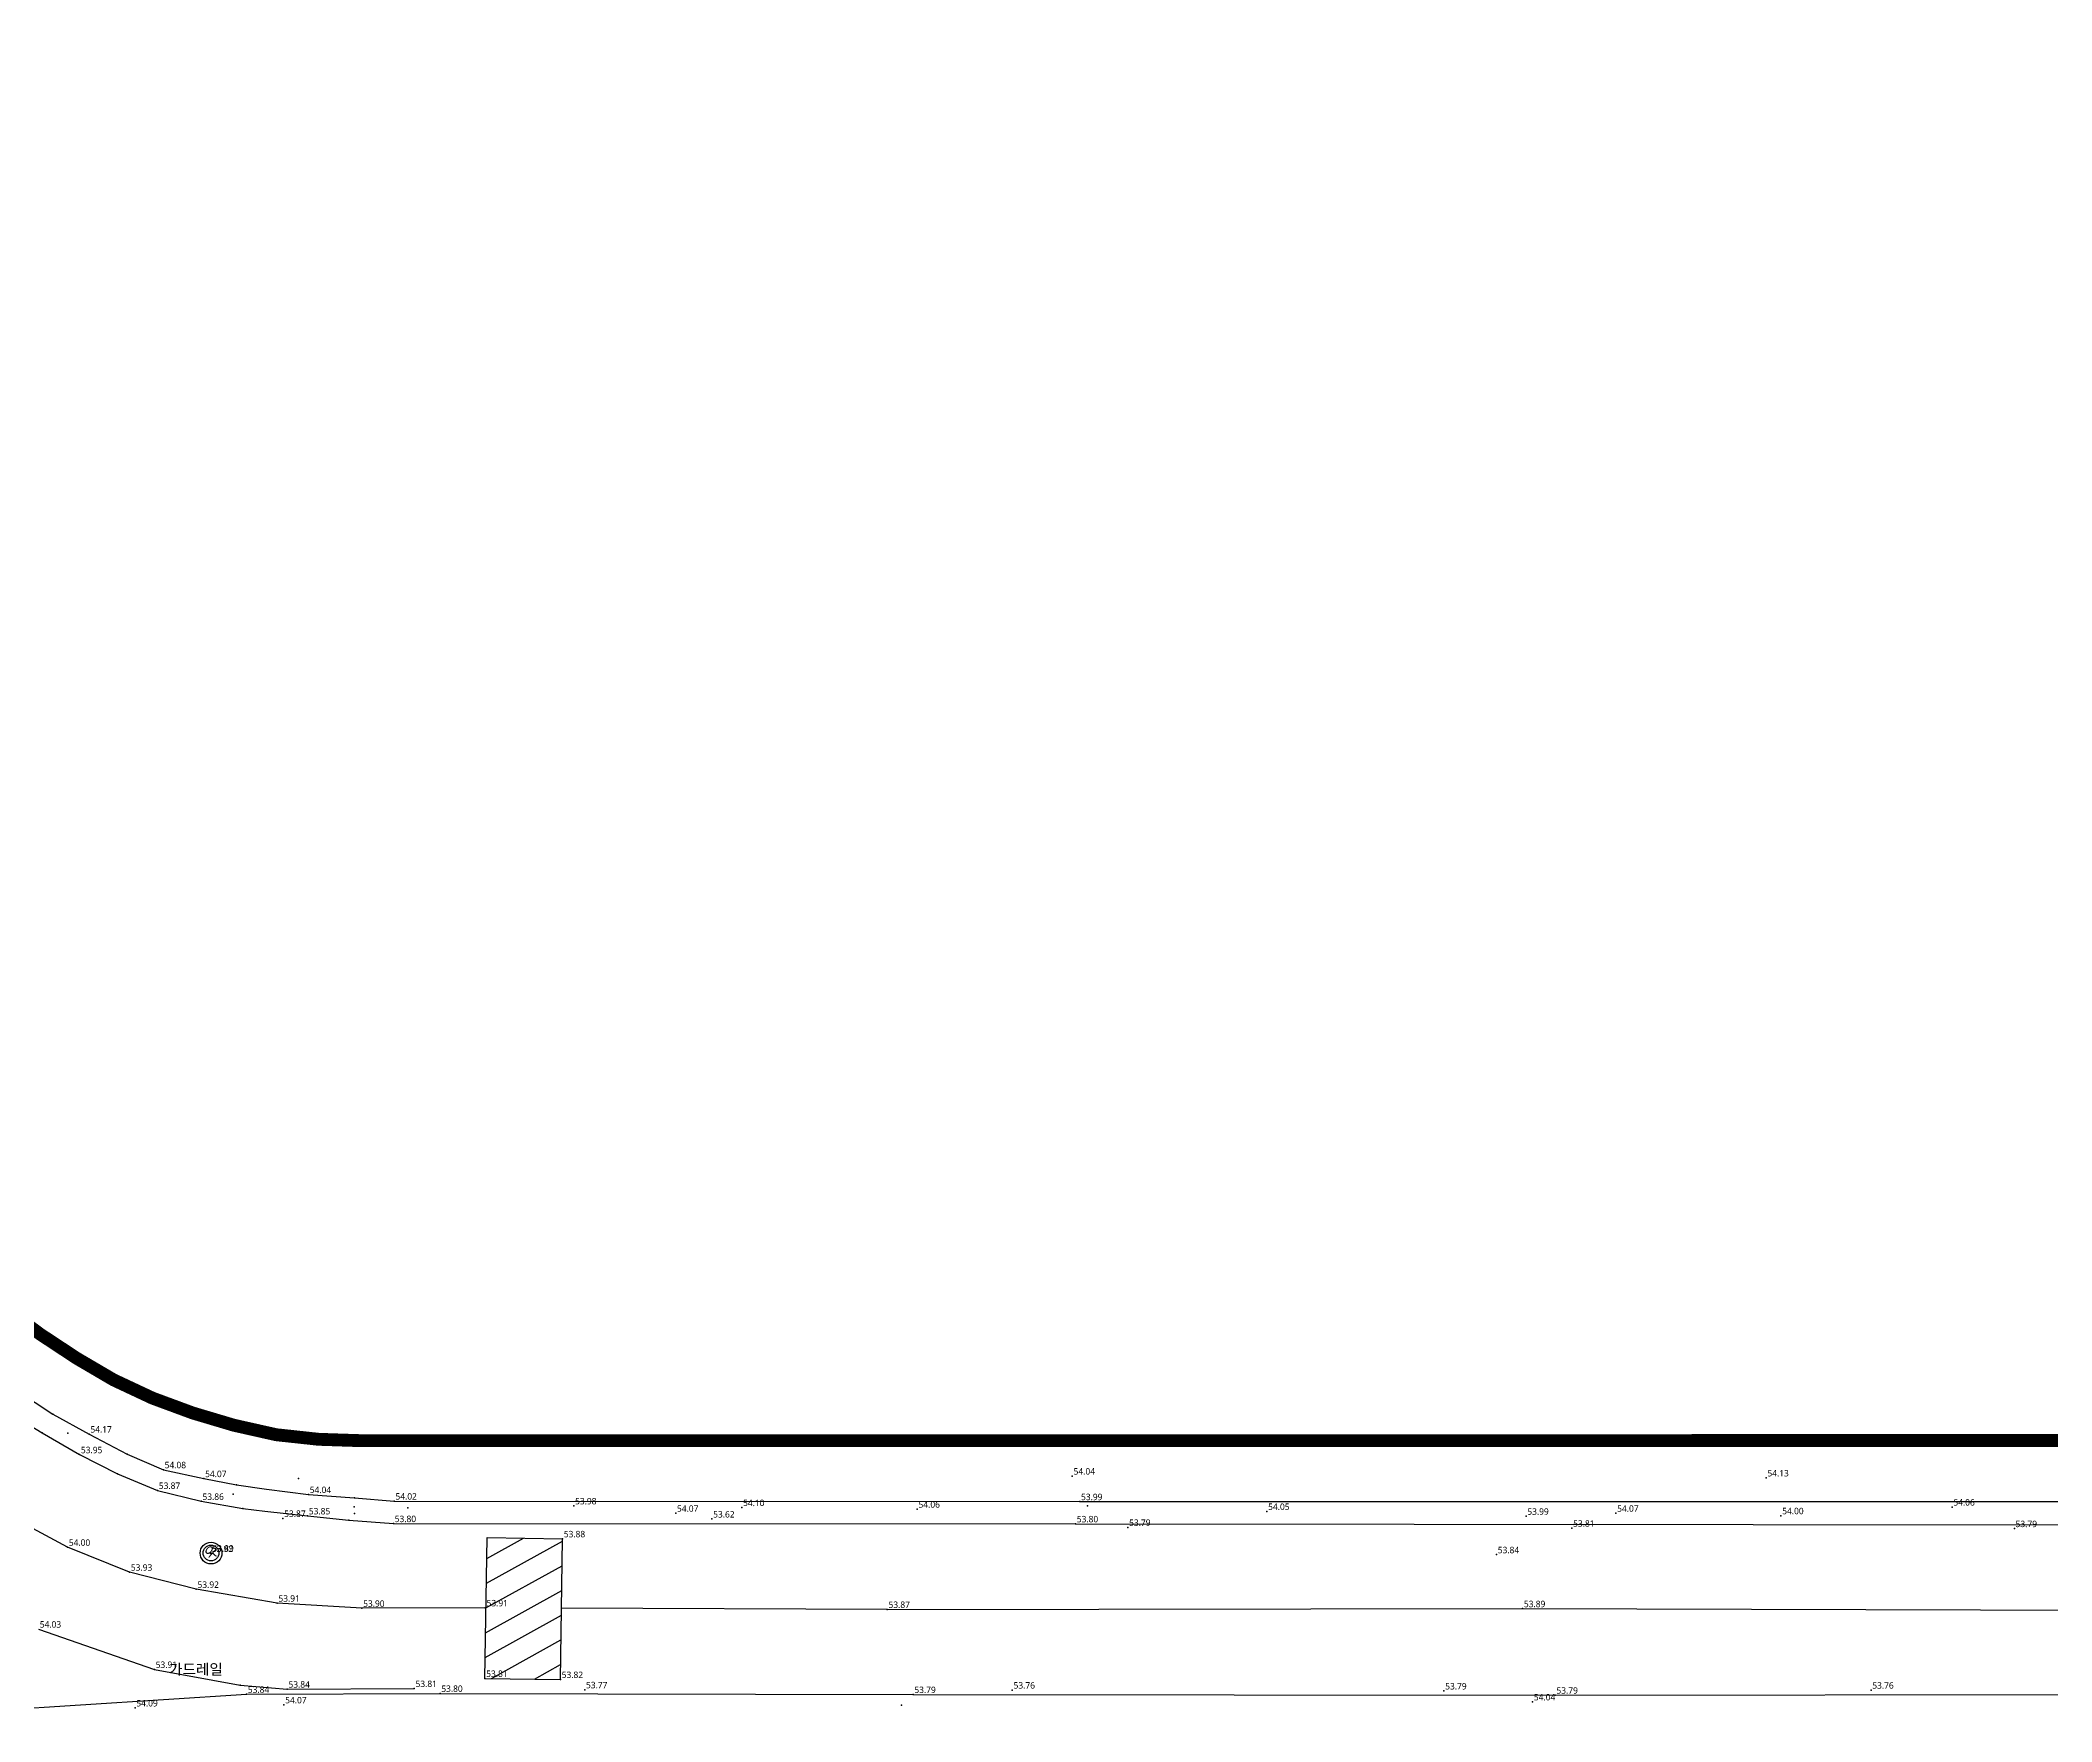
# Model space of a CAD drawing. Header units: millimetres. Extents: x 40342638 to 40753138, y 494620 to 782620.
# Drawn here: x 40437127 to 40530945, y 559761 to 638198 of the extents above; entities that cross this region are included whole.
import ezdxf
from ezdxf.enums import TextEntityAlignment as Align

# ---------------------------------------------------------------- set-up
doc = ezdxf.new("R2010")
doc.units = ezdxf.units.MM
doc.header["$LTSCALE"] = 1000
doc.header["$MEASUREMENT"] = 0
doc.header["$PDSIZE"] = -10
doc.linetypes.add('PHANTOM2', pattern=[1.25, 0.625, -0.125, 0.125, -0.125, 0.125, -0.125])
doc.layers.get('0').update_dxf_attribs({"linetype": 'CONTINUOUS'})
doc.layers.get('Defpoints').update_dxf_attribs({"color": 161, "linetype": 'CONTINUOUS'})
for name, color, linetype in [('TEXT', 3, 'CONTINUOUS'), ('가드레일', 243, 'CONTINUOUS'), ('과속방지턱', 7, 'CONTINUOUS'), ('보도블럭', 141, 'CONTINUOUS'), ('아스팔트', 1, 'CONTINUOUS'), ('옹벽하단', 28, 'CONTINUOUS'), ('우수', 5, 'CONTINUOUS'), ('지반고', 7, 'CONTINUOUS'), ('지적선', 197, 'CONTINUOUS'), ('차선', 7, 'CONTINUOUS'), ('포인트', 7, 'CONTINUOUS')]:
    doc.layers.add(name, color=color, linetype=linetype)
doc.styles.add('GHS', font='')
doc.styles.add('나눔바른고딕', font='NanumBarunGothic.ttf')
doc.styles.get('GHS').set_extended_font_data('Dotum')

# ---------------------------------------------------------------- blocks, each defined once
blk = doc.blocks.new('우수')
at = {"layer": '우수'}
for radius in [0.725, 0.525]:
    blk.add_circle((0, 0), radius, dxfattribs=at)
at = {"layer": '우수', "style": 'GHS'}
blk.add_text('우', height=0.7, dxfattribs=at).set_placement((-0.37, -0.34))

msp = doc.modelspace()

# ---------------------------------------------------------------- linework, layer by layer
at = {"layer": 'Defpoints', "linetype": 'PHANTOM2', "ltscale": 10, "const_width": 600}
msp.add_lwpolyline([(40660628, 572887), (40452108, 572872), (40450113, 572937), (40448129, 573151), (40446160, 573593), (40444239, 574165), (40442359, 574860), (40440548, 575709), (40438826, 576719), (40437140, 577831), (40435534, 579018), (40434047, 580341), (40432673, 581791), (40431440, 583356), (40430340, 585044), (40429347, 586745), (40428435, 588600), (40427765, 590456), (40427203, 592376), (40405071, 676419)], dxfattribs=at)
at = {"layer": '가드레일'}
for p, q in [((40437046, 564087, 54033), (40442451, 562205, 53908)), ((40442451, 562205, 53908), (40446458, 561461, 53830)), ((40446458, 561461, 53830), (40448645, 561285, 53839)), ((40448645, 561285, 53839), (40454572, 561314, 53814))]:
    msp.add_line(p, q, dxfattribs=at)
at = {"layer": '과속방지턱'}
for p, q in [((40457869, 561785, 53810), (40457965, 568349, 53878)), ((40457965, 568349, 53878), (40461485, 568298, 53878)), ((40461388, 561734, 53818), (40461485, 568298, 53878)), ((40457869, 561785, 53810), (40461388, 561734, 53818))]:
    msp.add_line(p, q, dxfattribs=at)
for points in [[(40457934, 566222), (40461483, 568189)], [(40457951, 567374), (40459665, 568324)], [(40457917, 565069), (40461466, 567036)], [(40457900, 563916), (40461449, 565883)], [(40457883, 562763), (40461432, 564731)], [(40458173, 561781), (40461415, 563578)], [(40460183, 561751), (40461398, 562425)]]:
    msp.add_lwpolyline(points, dxfattribs=at)
at = {"layer": '보도블럭'}
for p, q in [((40436074, 575194, 54341), (40437711, 574108, 54238)), ((40437711, 574108, 54238), (40439407, 573184, 54169)), ((40439407, 573184, 54169), (40441187, 572251, 54096)), ((40452108, 572872, 54110), (40485901, 572906, 54084)), ((40485901, 572906, 54084), (40533646, 573006, 54134)), ((40441187, 572251, 54096), (40442870, 571519, 54076)), ((40442870, 571519, 54076), (40444758, 571104, 54075)), ((40444758, 571104, 54075), (40446282, 570814, 54063)), ((40446282, 570814, 54063), (40447676, 570612, 54065)), ((40447676, 570612, 54065), (40449637, 570361, 54038)), ((40449637, 570361, 54038), (40451789, 570201, 54017)), ((40451789, 570201, 54017), (40453636, 570058, 54017)), ((40453636, 570058, 54017), (40485609, 570032, 53990)), ((40485609, 570032, 53990), (40532577, 570031, 54020))]:
    msp.add_line(p, q, dxfattribs=at)
at = {"layer": '아스팔트'}
for p, q in [((40435544, 574261, 54117), (40437210, 573243, 54034)), ((40437210, 573243, 54034), (40438965, 572221, 53955)), ((40438965, 572221, 53955), (40440738, 571320, 53908)), ((40440738, 571320, 53908), (40442599, 570554, 53866)), ((40442599, 570554, 53866), (40444634, 570044, 53862)), ((40444634, 570044, 53862), (40446578, 569709, 53865)), ((40446578, 569709, 53865), (40447595, 569587, 53872)), ((40447595, 569587, 53872), (40449597, 569365, 53847)), ((40449597, 569365, 53847), (40451527, 569158, 53826)), ((40451527, 569158, 53826), (40453599, 569007, 53804)), ((40453599, 569007, 53804), (40485412, 568997, 53802)), ((40485412, 568997, 53802), (40532810, 568947, 53816)), ((40426636, 559761, 54057), (40446752, 561044, 53836)), ((40446752, 561044, 53836), (40455774, 561087, 53799)), ((40455774, 561087, 53799), (40477836, 561032, 53794)), ((40477836, 561032, 53794), (40507783, 561004, 53787)), ((40507783, 561004, 53787), (40537921, 561046, 53767))]:
    msp.add_line(p, q, dxfattribs=at)
at = {"layer": '옹벽하단'}
msp.add_line((40452115, 573066, 54098), (40485973, 573053, 54094), dxfattribs=at)
at = {"layer": '지적선', "flags": 128}
for points in [[(40660628, 572887), (40452108, 572872), (40450113, 572937), (40448129, 573151), (40446160, 573593), (40444239, 574165), (40442359, 574860), (40440548, 575709), (40438826, 576719), (40437140, 577831), (40435534, 579018), (40434047, 580341), (40432673, 581791), (40431440, 583356), (40430340, 585044), (40429347, 586745), (40428435, 588600), (40427765, 590456), (40427203, 592376), (40405071, 676419)], [(40405071, 676419), (40427203, 592376), (40427765, 590456), (40428435, 588600), (40429347, 586745), (40430340, 585044), (40431440, 583356), (40432673, 581791), (40434047, 580341), (40435534, 579018), (40437140, 577831), (40438826, 576719), (40440548, 575709), (40442359, 574860), (40444239, 574165), (40446160, 573593), (40448129, 573151), (40450113, 572937), (40452108, 572872), (40660628, 572887)]]:
    msp.add_lwpolyline(points, dxfattribs=at)
at = {"layer": '차선'}
for p, q in [((40438400, 567903, 54001), (40434526, 569977, 54146)), ((40441294, 566740, 53934), (40438400, 567903, 54001)), ((40444402, 565940, 53921), (40441294, 566740, 53934)), ((40448177, 565295, 53909), (40444402, 565940, 53921)), ((40452128, 565057, 53903), (40448177, 565295, 53909)), ((40457917, 565079, 53909), (40452128, 565057, 53903)), ((40476632, 565003, 53867), (40461437, 565064, 53901)), ((40476632, 565003, 53867), (40506267, 565038, 53885)), ((40506267, 565038, 53885), (40537001, 564958, 53855))]:
    msp.add_line(p, q, dxfattribs=at)
at = {"layer": '포인트'}
for p in [(40437210, 573243, 54034), (40437711, 574108, 54238), (40438415, 573228, 54216), (40439407, 573184, 54169), (40452108, 572872, 54110), (40438965, 572221, 53955), (40441187, 572251, 54096), (40442870, 571519, 54076), (40440738, 571320, 53908), (40442599, 570554, 53866), (40444758, 571104, 54075), (40446282, 570814, 54063), (40449174, 571111, 54084), (40485263, 571224, 54044), (40517622, 571137, 54128), (40444634, 570044, 53862), (40446131, 570371, 54072), (40446578, 569709, 53865), (40449637, 570361, 54038), (40451775, 569793, 54111), (40451783, 569475, 54008), (40451789, 570201, 54017), (40453636, 570058, 54017), (40454267, 569745, 54016), (40462012, 569833, 53981), (40466765, 569490, 54067), (40469846, 569754, 54103), (40478031, 569677, 54056), (40485609, 570032, 53990), (40485969, 569829, 53996), (40494337, 569575, 54052), (40510617, 569491, 54069), (40526295, 569776, 54062), (40448447, 569250, 53873), (40449597, 569365, 53847), (40451527, 569158, 53826), (40453599, 569007, 53804), (40468453, 569220, 53618), (40485412, 568997, 53802), (40487852, 568830, 53787), (40506425, 569349, 53992), (40508562, 568793, 53812), (40518315, 569374, 54000), (40529199, 568774, 53790), (40438400, 567903, 54001), (40445067, 567610, 53919), (40445093, 567631, 53895), (40461485, 568298, 53878), (40441294, 566740, 53934), (40505045, 567556, 53845), (40444402, 565940, 53921), (40448177, 565295, 53909), (40452128, 565057, 53903), (40457884, 565079, 53908), (40476632, 565003, 53867), (40506267, 565038, 53885), (40442451, 562205, 53908), (40446458, 561461, 53830), (40446752, 561044, 53836), (40448645, 561285, 53839), (40454572, 561314, 53814), (40455774, 561087, 53799), (40457869, 561785, 53810), (40461388, 561734, 53818), (40462522, 561256, 53765), (40477836, 561032, 53794), (40482464, 561242, 53760), (40502596, 561200, 53794), (40522514, 561240, 53762), (40441549, 560407, 54093), (40448494, 560552, 54074), (40477289, 560539, 54002), (40506731, 560690, 54040), (40507783, 561004, 53787)]:
    msp.add_point(p, dxfattribs=at)

# ---------------------------------------------------------------- block references
at = {"xscale": 700, "yscale": 700, "zscale": 700, "rotation": 48.63574182298279}
msp.add_blockref('우수', (40445093, 567631, 53895), dxfattribs=at)

# ---------------------------------------------------------------- texts
at = {"layer": 'TEXT', "style": '나눔바른고딕'}
msp.add_text('가드레일', height=500, dxfattribs=at).set_placement((40444391, 561958), align=Align.CENTER)
at = {"layer": '지반고', "style": '나눔바른고딕'}
for s, p in [('54.17', (40439466, 573251, 54169)), ('53.95', (40439025, 572288, 53955)), ('54.08', (40442929, 571587, 54076)), ('54.07', (40444817, 571172, 54075)), ('54.04', (40485323, 571292, 54044)), ('54.13', (40517681, 571205, 54128)), ('53.87', (40442658, 570622, 53866)), ('53.86', (40444693, 570111, 53862)), ('54.04', (40449696, 570429, 54038)), ('54.02', (40453695, 570125, 54017)), ('53.87', (40448507, 569318, 53873)), ('53.85', (40449656, 569433, 53847)), ('53.98', (40462072, 569901, 53981)), ('54.07', (40466825, 569558, 54067)), ('53.62', (40468513, 569288, 53618)), ('54.10', (40469905, 569822, 54103)), ('54.06', (40478090, 569745, 54056)), ('53.99', (40485669, 570099, 53990)), ('54.05', (40494396, 569643, 54052)), ('53.99', (40506484, 569417, 53992)), ('54.07', (40510676, 569558, 54069)), ('54.00', (40518374, 569442, 54000)), ('54.06', (40526354, 569844, 54062)), ('53.80', (40453659, 569074, 53804)), ('53.88', (40461544, 568365, 53878)), ('53.80', (40485471, 569064, 53802)), ('53.79', (40487911, 568897, 53787)), ('53.81', (40508621, 568860, 53812)), ('53.79', (40529258, 568841, 53790)), ('54.00', (40438460, 567970, 54001)), ('53.92', (40445126, 567677, 53919)), ('53.89', (40445152, 567698, 53895)), ('53.84', (40505105, 567623, 53845)), ('53.93', (40441354, 566808, 53934)), ('53.92', (40444462, 566007, 53921)), ('53.91', (40448236, 565363, 53909)), ('53.90', (40452188, 565125, 53903)), ('53.91', (40457943, 565146, 53908)), ('53.87', (40476691, 565070, 53867)), ('53.89', (40506326, 565105, 53885)), ('54.03', (40437105, 564154, 54033)), ('53.91', (40442511, 562272, 53908)), ('53.81', (40457928, 561853, 53810)), ('53.82', (40461448, 561801, 53818)), ('53.84', (40446811, 561112, 53836)), ('53.84', (40448705, 561353, 53839)), ('53.81', (40454632, 561381, 53814)), ('53.80', (40455833, 561155, 53799)), ('53.77', (40462581, 561323, 53765)), ('53.79', (40477895, 561100, 53794)), ('53.76', (40482524, 561310, 53760)), ('53.79', (40502656, 561268, 53794)), ('54.04', (40506790, 560758, 54040)), ('53.79', (40507842, 561072, 53787)), ('53.76', (40522574, 561308, 53762)), ('54.09', (40441609, 560475, 54093)), ('54.07', (40448553, 560620, 54074))]:
    msp.add_text(s, height=300, dxfattribs=at).set_placement(p)

doc.saveas('drawing.dxf')
